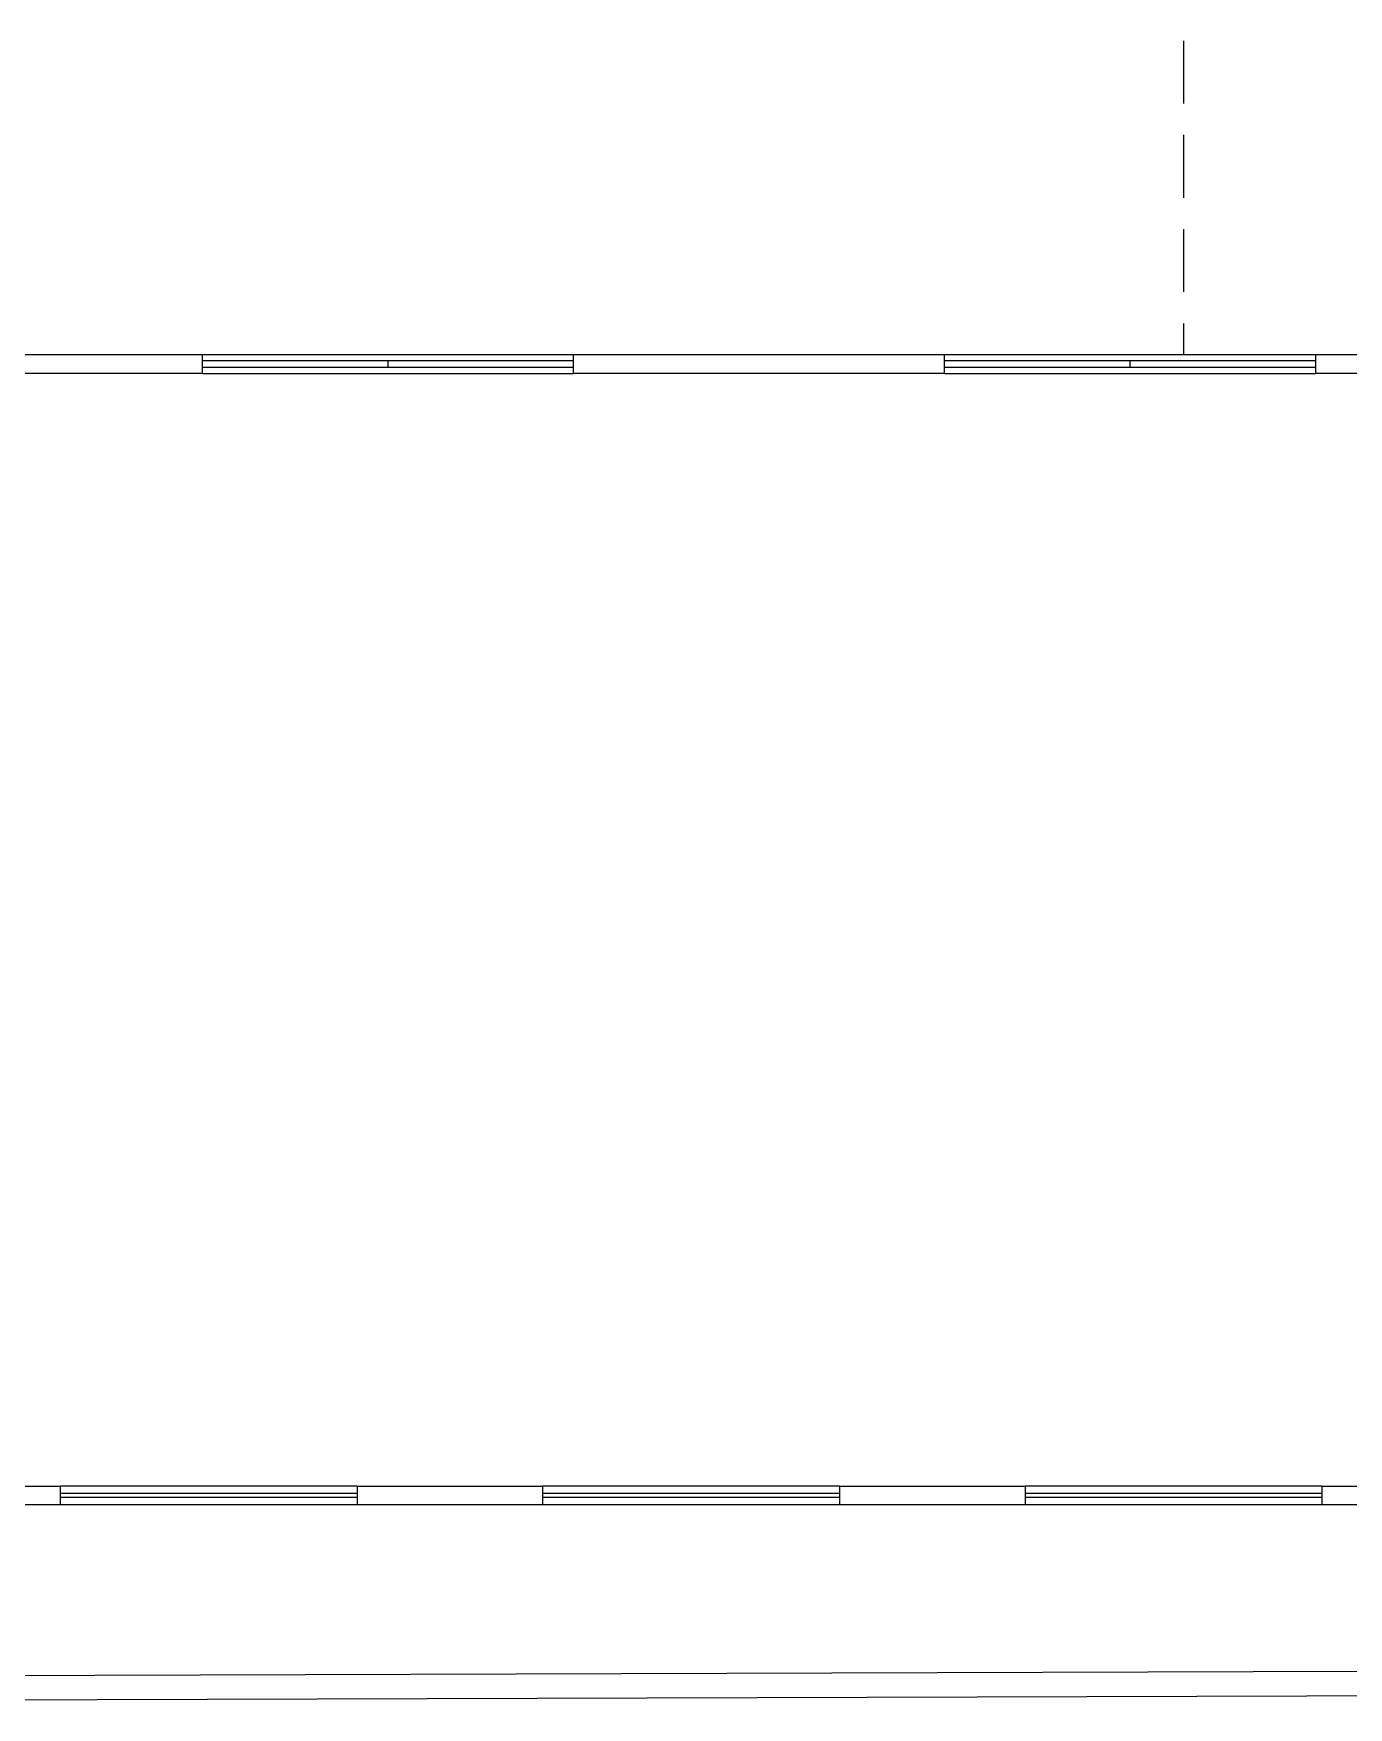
# Model space of a CAD drawing. Header units: centimetres. Extents: x 0 to 1099704, y -139216 to 99734.
# Drawn here: x 1052012 to 1053075, y 9713 to 11067 of the extents above; entities that cross this region are included whole.
import ezdxf

# ---------------------------------------------------------------- set-up
doc = ezdxf.new("R2010")
doc.units = ezdxf.units.CM
doc.header["$LTSCALE"] = 4
doc.linetypes.add('HIDDENX2', pattern=[19.05, 12.7, -6.35])
for name, color, linetype in [('0.1', 1, 'Continuous'), ('0.2', 2, 'Continuous'), ('0.6', 6, 'Continuous')]:
    doc.layers.add(name, color=color, linetype=linetype)

msp = doc.modelspace()

# ---------------------------------------------------------------- linework, layer by layer
at = {"layer": '0.1', "linetype": 'HIDDENX2'}
msp.add_line((1052941.259, 11823.016), (1052941.259, 10807.013), dxfattribs=at)
at = {"layer": '0.1'}
for p, q in [((1052448.259, 10807.013), (1052148.259, 10807.013)), ((1053048.259, 10807.013), (1052748.259, 10807.013)), ((1052148.259, 10792.013), (1052448.259, 10792.013)), ((1052748.259, 10792.013), (1053048.259, 10792.013))]:
    msp.add_line(p, q, dxfattribs=at)
at = {"layer": '0.2'}
for p, q in [((1052448.259, 10802.013), (1052148.259, 10802.013)), ((1052148.259, 10797.013), (1052448.259, 10797.013)), ((1052298.259, 10797.013), (1052298.259, 10802.013)), ((1053048.259, 10802.013), (1052748.259, 10802.013)), ((1052748.259, 10797.013), (1053048.259, 10797.013)), ((1052898.259, 10797.013), (1052898.259, 10802.013)), ((1052273.259, 9892.264), (1052033.259, 9892.264)), ((1052273.259, 9886.264), (1052033.259, 9886.264)), ((1052033.259, 9883.264), (1052273.259, 9883.264)), ((1052663.259, 9892.264), (1052423.259, 9892.264)), ((1052663.259, 9886.264), (1052423.259, 9886.264)), ((1052423.259, 9883.264), (1052663.259, 9883.264)), ((1053053.259, 9892.264), (1052813.259, 9892.264)), ((1053053.259, 9886.264), (1052813.259, 9886.264)), ((1052813.259, 9883.264), (1053053.259, 9883.264)), ((1052033.259, 9877.264), (1052273.259, 9877.264)), ((1052423.259, 9877.264), (1052663.259, 9877.264)), ((1052813.259, 9877.264), (1053053.259, 9877.264))]:
    msp.add_line(p, q, dxfattribs=at)
at = {"layer": '0.6'}
for p, q in [((1052148.259, 10792.013), (1052148.259, 10807.013)), ((1052448.259, 10792.013), (1052448.259, 10807.013)), ((1052748.259, 10792.013), (1052748.259, 10807.013)), ((1053048.259, 10792.013), (1053048.259, 10807.013)), ((1052033.259, 9892.264), (1052033.259, 9877.264)), ((1052273.259, 9892.264), (1052273.259, 9877.264)), ((1052423.259, 9892.264), (1052423.259, 9877.264)), ((1052663.259, 9892.264), (1052663.259, 9877.264)), ((1052813.259, 9892.264), (1052813.259, 9877.264)), ((1053053.259, 9892.264), (1053053.259, 9877.264))]:
    msp.add_line(p, q, dxfattribs=at)
for points in [[(1052148.259, 10807.013), (1051923.259, 10807.013)], [(1052748.259, 10807.013), (1052448.259, 10807.013)], [(1053163.259, 10807.013), (1053048.259, 10807.013)], [(1052148.259, 10792.013), (1051923.259, 10792.013)], [(1052748.259, 10792.013), (1052448.259, 10792.013)], [(1053053.259, 9892.264), (1053148.259, 9892.264), (1053148.259, 10792.013), (1053048.259, 10792.013)], [(1051788.259, 10347.013), (1051788.259, 9892.264), (1052033.259, 9892.264)], [(1052273.259, 9892.264), (1052423.259, 9892.264)], [(1052663.259, 9892.264), (1052813.259, 9892.264)], [(1051773.259, 9877.264), (1052033.259, 9877.264)], [(1052273.259, 9877.264), (1052423.259, 9877.264)], [(1052663.259, 9877.264), (1052813.259, 9877.264)], [(1053053.259, 9877.264), (1053163.259, 9877.264)], [(1054018.962, 9745.21), (1050018.25, 9732.493)], [(1054018.962, 9725.21), (1050018.25, 9713.138)]]:
    msp.add_lwpolyline(points, dxfattribs=at)

doc.saveas('drawing.dxf')
